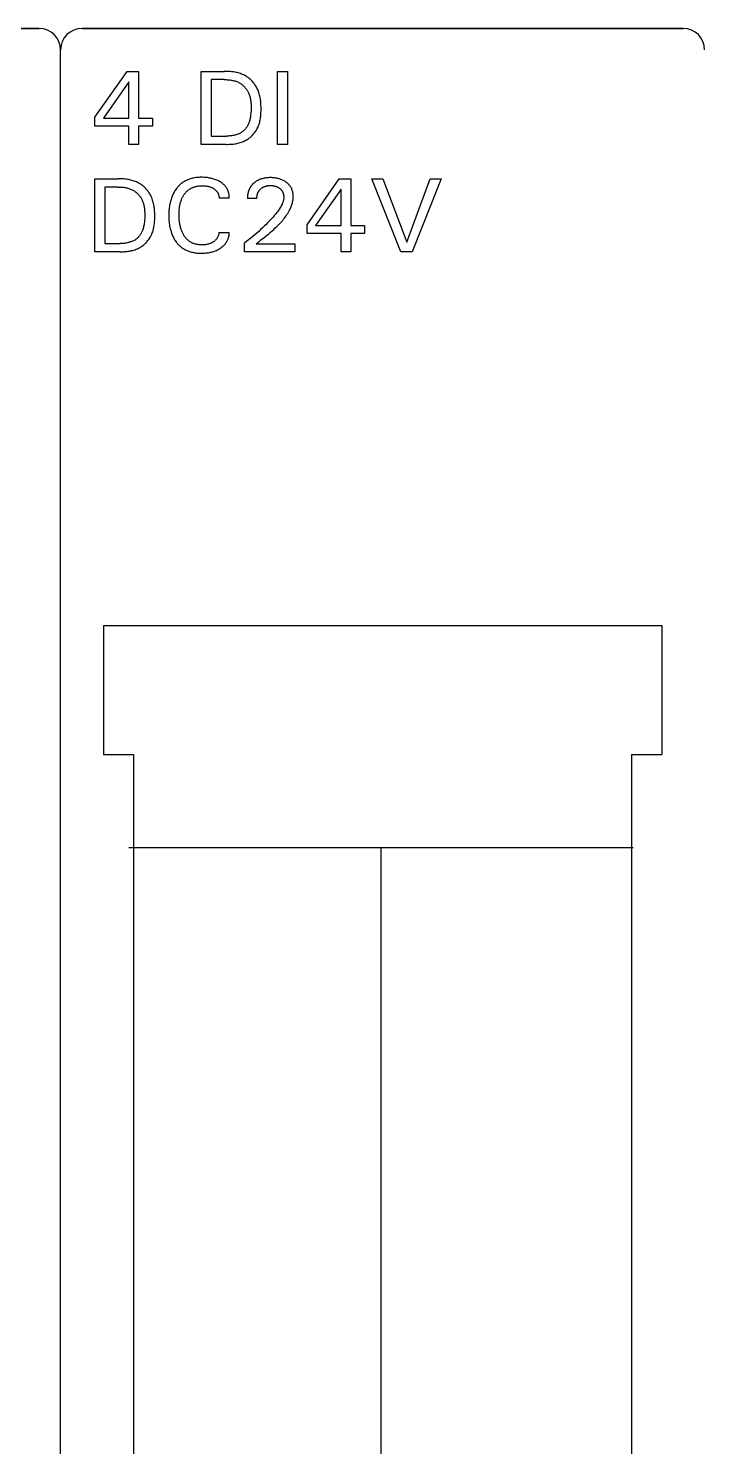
# Model space of a CAD drawing. Extents: x 10 to 879, y 6 to 221.
# Drawn here: x 674.06 to 685.57, y 169.51 to 193.62 of the extents above; entities that cross this region are included whole.
import ezdxf

# ---------------------------------------------------------------- set-up
doc = ezdxf.new("R2010")
doc.units = 0
doc.header["$LTSCALE"] = 5
doc.header["$MEASUREMENT"] = 0
doc.layers.get('0').update_dxf_attribs({"linetype": 'CONTINUOUS'})

msp = doc.modelspace()

# ---------------------------------------------------------------- linework, layer by layer
at = {"color": 7, "linetype": 'Continuous'}
for p, q in [((664.017, 193.624), (674.247, 193.624)), ((674.247, 193.624), (664.017, 193.624)), ((674.978, 193.624), (685.207, 193.624)), ((685.207, 193.624), (674.978, 193.624)), ((674.612, 97.538), (674.612, 193.259)), ((674.612, 133.269), (674.612, 193.259)), ((674.612, 97.538), (674.612, 193.259)), ((674.612, 133.269), (674.612, 193.259)), ((675.197, 192.111), (675.744, 192.893)), ((675.774, 192.716), (675.342, 192.097)), ((675.744, 192.893), (675.941, 192.893)), ((675.774, 192.097), (675.774, 192.716)), ((675.941, 192.893), (675.941, 192.097)), ((677.006, 191.651), (677.006, 192.893)), ((677.006, 192.893), (677.399, 192.893)), ((677.176, 192.752), (677.176, 191.792)), ((677.399, 192.752), (677.176, 192.752)), ((677.419, 192.893), (677.399, 192.893)), ((677.399, 192.752), (677.415, 192.752)), ((677.415, 192.752), (677.43, 192.752)), ((677.439, 192.893), (677.419, 192.893)), ((677.43, 192.752), (677.445, 192.751)), ((677.459, 192.892), (677.439, 192.893)), ((677.445, 192.751), (677.461, 192.75)), ((677.479, 192.891), (677.459, 192.892)), ((677.461, 192.75), (677.476, 192.749)), ((677.476, 192.749), (677.491, 192.747)), ((677.499, 192.889), (677.479, 192.891)), ((677.491, 192.747), (677.507, 192.745)), ((677.519, 192.887), (677.499, 192.889)), ((677.507, 192.745), (677.522, 192.743)), ((677.539, 192.885), (677.519, 192.887)), ((677.522, 192.743), (677.537, 192.74)), ((677.537, 192.74), (677.552, 192.737)), ((677.558, 192.882), (677.539, 192.885)), ((677.552, 192.737), (677.567, 192.733)), ((677.578, 192.879), (677.558, 192.882)), ((677.567, 192.733), (677.582, 192.729)), ((677.598, 192.875), (677.578, 192.879)), ((677.582, 192.729), (677.596, 192.724)), ((677.596, 192.724), (677.611, 192.719)), ((677.617, 192.871), (677.598, 192.875)), ((677.611, 192.719), (677.625, 192.713)), ((677.636, 192.866), (677.617, 192.871)), ((677.625, 192.713), (677.639, 192.707)), ((677.655, 192.86), (677.636, 192.866)), ((677.639, 192.707), (677.652, 192.7)), ((677.674, 192.854), (677.655, 192.86)), ((677.693, 192.847), (677.674, 192.854)), ((677.711, 192.839), (677.693, 192.847)), ((677.729, 192.831), (677.711, 192.839)), ((677.747, 192.822), (677.729, 192.831)), ((677.761, 192.814), (677.747, 192.822)), ((677.775, 192.805), (677.761, 192.814)), ((677.789, 192.796), (677.775, 192.805)), ((677.803, 192.786), (677.789, 192.796)), ((677.817, 192.776), (677.803, 192.786)), ((677.83, 192.765), (677.817, 192.776)), ((677.842, 192.754), (677.83, 192.765)), ((677.855, 192.743), (677.842, 192.754)), ((677.867, 192.731), (677.855, 192.743)), ((677.878, 192.719), (677.867, 192.731)), ((677.889, 192.706), (677.878, 192.719)), ((678.304, 191.651), (678.304, 192.893)), ((678.304, 192.893), (678.474, 192.893)), ((678.474, 192.893), (678.474, 191.651)), ((677.652, 192.7), (677.663, 192.694)), ((677.663, 192.694), (677.673, 192.687)), ((677.673, 192.687), (677.684, 192.68)), ((677.684, 192.68), (677.694, 192.673)), ((677.694, 192.673), (677.703, 192.665)), ((677.703, 192.665), (677.713, 192.658)), ((677.713, 192.658), (677.722, 192.649)), ((677.722, 192.649), (677.731, 192.641)), ((677.731, 192.641), (677.74, 192.632)), ((677.74, 192.632), (677.748, 192.623)), ((677.748, 192.623), (677.756, 192.613)), ((677.756, 192.613), (677.764, 192.604)), ((677.764, 192.604), (677.772, 192.594)), ((677.772, 192.594), (677.779, 192.584)), ((677.779, 192.584), (677.786, 192.573)), ((677.786, 192.573), (677.792, 192.563)), ((677.792, 192.563), (677.798, 192.552)), ((677.798, 192.552), (677.804, 192.541)), ((677.804, 192.541), (677.811, 192.527)), ((677.811, 192.527), (677.817, 192.513)), ((677.817, 192.513), (677.823, 192.498)), ((677.823, 192.498), (677.828, 192.483)), ((677.828, 192.483), (677.832, 192.468)), ((677.832, 192.468), (677.836, 192.452)), ((677.9, 192.693), (677.889, 192.706)), ((677.91, 192.68), (677.9, 192.693)), ((677.92, 192.666), (677.91, 192.68)), ((677.93, 192.652), (677.92, 192.666)), ((677.939, 192.638), (677.93, 192.652)), ((677.947, 192.624), (677.939, 192.638)), ((677.955, 192.609), (677.947, 192.624)), ((677.964, 192.59), (677.955, 192.609)), ((677.973, 192.571), (677.964, 192.59)), ((677.981, 192.551), (677.973, 192.571)), ((677.988, 192.531), (677.981, 192.551)), ((677.994, 192.511), (677.988, 192.531)), ((678, 192.49), (677.994, 192.511)), ((678.005, 192.469), (678, 192.49)), ((678.009, 192.448), (678.005, 192.469)), ((677.836, 192.452), (677.84, 192.437)), ((677.84, 192.437), (677.843, 192.421)), ((677.843, 192.421), (677.846, 192.406)), ((677.846, 192.406), (677.848, 192.39)), ((677.848, 192.39), (677.85, 192.374)), ((677.85, 192.374), (677.851, 192.358)), ((677.851, 192.358), (677.853, 192.342)), ((677.853, 192.342), (677.853, 192.326)), ((677.853, 192.326), (677.854, 192.31)), ((677.854, 192.236), (677.853, 192.215)), ((677.854, 192.31), (677.854, 192.294)), ((677.854, 192.294), (677.855, 192.278)), ((677.855, 192.278), (677.854, 192.257)), ((677.854, 192.257), (677.854, 192.236)), ((678.013, 192.427), (678.009, 192.448)), ((678.016, 192.406), (678.013, 192.427)), ((678.018, 192.385), (678.016, 192.406)), ((678.02, 192.363), (678.018, 192.385)), ((678.022, 192.341), (678.02, 192.363)), ((678.023, 192.32), (678.022, 192.341)), ((678.024, 192.298), (678.023, 192.32)), ((678.024, 192.276), (678.024, 192.298)), ((678.024, 192.254), (678.024, 192.276)), ((678.024, 192.233), (678.024, 192.254)), ((678.024, 192.213), (678.024, 192.233)), ((675.197, 191.962), (675.197, 192.111)), ((675.342, 192.097), (675.774, 192.097)), ((675.941, 192.097), (676.176, 192.097)), ((676.176, 192.097), (676.176, 191.962)), ((677.805, 191.991), (677.8, 191.979)), ((677.81, 192.003), (677.805, 191.991)), ((677.815, 192.015), (677.81, 192.003)), ((677.821, 192.031), (677.815, 192.015)), ((677.826, 192.048), (677.821, 192.031)), ((677.831, 192.065), (677.826, 192.048)), ((677.835, 192.082), (677.831, 192.065)), ((677.839, 192.099), (677.835, 192.082)), ((677.842, 192.116), (677.839, 192.099)), ((677.845, 192.133), (677.842, 192.116)), ((677.847, 192.153), (677.845, 192.133)), ((677.85, 192.174), (677.847, 192.153)), ((677.852, 192.195), (677.85, 192.174)), ((677.853, 192.215), (677.852, 192.195)), ((677.983, 191.974), (677.99, 191.993)), ((677.99, 191.993), (677.996, 192.012)), ((677.996, 192.012), (678.001, 192.031)), ((678.001, 192.031), (678.005, 192.051)), ((678.005, 192.051), (678.009, 192.071)), ((678.009, 192.071), (678.013, 192.091)), ((678.013, 192.091), (678.016, 192.111)), ((678.016, 192.111), (678.018, 192.131)), ((678.018, 192.131), (678.02, 192.151)), ((678.02, 192.151), (678.022, 192.172)), ((678.022, 192.172), (678.023, 192.192)), ((678.023, 192.192), (678.024, 192.213)), ((675.774, 191.962), (675.197, 191.962)), ((675.774, 191.651), (675.774, 191.962)), ((675.941, 191.962), (675.941, 191.651)), ((676.176, 191.962), (675.941, 191.962)), ((677.176, 191.792), (677.434, 191.792)), ((677.451, 191.792), (677.434, 191.792)), ((677.469, 191.793), (677.451, 191.792)), ((677.486, 191.794), (677.469, 191.793)), ((677.504, 191.795), (677.486, 191.794)), ((677.521, 191.797), (677.504, 191.795)), ((677.539, 191.8), (677.521, 191.797)), ((677.556, 191.803), (677.539, 191.8)), ((677.573, 191.807), (677.556, 191.803)), ((677.586, 191.81), (677.573, 191.807)), ((677.599, 191.813), (677.586, 191.81)), ((677.612, 191.817), (677.599, 191.813)), ((677.624, 191.822), (677.612, 191.817)), ((677.636, 191.827), (677.624, 191.822)), ((677.649, 191.832), (677.636, 191.827)), ((677.661, 191.838), (677.649, 191.832)), ((677.672, 191.844), (677.661, 191.838)), ((677.684, 191.851), (677.672, 191.844)), ((677.694, 191.857), (677.684, 191.851)), ((677.704, 191.864), (677.694, 191.857)), ((677.714, 191.872), (677.704, 191.864)), ((677.723, 191.879), (677.714, 191.872)), ((677.733, 191.888), (677.723, 191.879)), ((677.741, 191.896), (677.733, 191.888)), ((677.75, 191.905), (677.741, 191.896)), ((677.758, 191.914), (677.75, 191.905)), ((677.766, 191.924), (677.758, 191.914)), ((677.773, 191.934), (677.766, 191.924)), ((677.781, 191.945), (677.773, 191.934)), ((677.787, 191.956), (677.781, 191.945)), ((677.794, 191.968), (677.787, 191.956)), ((677.79, 191.735), (677.804, 191.744)), ((677.8, 191.979), (677.794, 191.968)), ((677.804, 191.744), (677.818, 191.754)), ((677.818, 191.754), (677.831, 191.764)), ((677.831, 191.764), (677.844, 191.775)), ((677.844, 191.775), (677.857, 191.786)), ((677.857, 191.786), (677.869, 191.798)), ((677.869, 191.798), (677.881, 191.81)), ((677.881, 191.81), (677.892, 191.823)), ((677.892, 191.823), (677.903, 191.835)), ((677.903, 191.835), (677.914, 191.849)), ((677.914, 191.849), (677.924, 191.862)), ((677.924, 191.862), (677.933, 191.876)), ((677.933, 191.876), (677.942, 191.89)), ((677.942, 191.89), (677.951, 191.904)), ((677.951, 191.904), (677.959, 191.919)), ((677.959, 191.919), (677.968, 191.937)), ((677.968, 191.937), (677.976, 191.955)), ((677.976, 191.955), (677.983, 191.974)), ((675.941, 191.651), (675.774, 191.651)), ((677.433, 191.651), (677.006, 191.651)), ((677.433, 191.651), (677.453, 191.651)), ((677.453, 191.651), (677.473, 191.652)), ((677.473, 191.652), (677.492, 191.652)), ((677.492, 191.652), (677.512, 191.654)), ((677.512, 191.654), (677.532, 191.655)), ((677.532, 191.655), (677.552, 191.657)), ((677.552, 191.657), (677.572, 191.66)), ((677.572, 191.66), (677.592, 191.663)), ((677.592, 191.663), (677.612, 191.666)), ((677.612, 191.666), (677.631, 191.67)), ((677.631, 191.67), (677.651, 191.675)), ((677.651, 191.675), (677.67, 191.681)), ((677.67, 191.681), (677.689, 191.687)), ((677.689, 191.687), (677.707, 191.693)), ((677.707, 191.693), (677.726, 191.701)), ((677.726, 191.701), (677.744, 191.709)), ((677.744, 191.709), (677.762, 191.718)), ((677.762, 191.718), (677.776, 191.726)), ((677.776, 191.726), (677.79, 191.735)), ((678.474, 191.651), (678.304, 191.651)), ((675.197, 189.824), (675.197, 191.066)), ((675.197, 191.066), (675.59, 191.066)), ((675.61, 191.066), (675.59, 191.066)), ((675.63, 191.066), (675.61, 191.066)), ((675.65, 191.065), (675.63, 191.066)), ((675.67, 191.064), (675.65, 191.065)), ((675.69, 191.063), (675.67, 191.064)), ((675.71, 191.061), (675.69, 191.063)), ((675.729, 191.058), (675.71, 191.061)), ((675.749, 191.055), (675.729, 191.058)), ((675.769, 191.052), (675.749, 191.055)), ((675.788, 191.048), (675.769, 191.052)), ((675.808, 191.044), (675.788, 191.048)), ((675.827, 191.039), (675.808, 191.044)), ((675.846, 191.033), (675.827, 191.039)), ((675.865, 191.027), (675.846, 191.033)), ((675.884, 191.02), (675.865, 191.027)), ((675.902, 191.013), (675.884, 191.02)), ((676.722, 191.022), (676.709, 191.014)), ((676.736, 191.03), (676.722, 191.022)), ((676.75, 191.037), (676.736, 191.03)), ((676.764, 191.044), (676.75, 191.037)), ((676.779, 191.05), (676.764, 191.044)), ((676.793, 191.055), (676.779, 191.05)), ((676.808, 191.061), (676.793, 191.055)), ((676.823, 191.065), (676.808, 191.061)), ((676.838, 191.07), (676.823, 191.065)), ((676.856, 191.075), (676.838, 191.07)), ((676.875, 191.079), (676.856, 191.075)), ((676.894, 191.082), (676.875, 191.079)), ((676.913, 191.085), (676.894, 191.082)), ((676.932, 191.087), (676.913, 191.085)), ((676.952, 191.089), (676.932, 191.087)), ((676.971, 191.09), (676.952, 191.089)), ((676.99, 191.091), (676.971, 191.09)), ((677.009, 191.091), (676.99, 191.091)), ((677.03, 191.091), (677.009, 191.091)), ((677.05, 191.09), (677.03, 191.091)), ((677.071, 191.089), (677.05, 191.09)), ((677.091, 191.087), (677.071, 191.089)), ((677.111, 191.085), (677.091, 191.087)), ((677.131, 191.082), (677.111, 191.085)), ((677.149, 191.079), (677.131, 191.082)), ((677.167, 191.076), (677.149, 191.079)), ((677.185, 191.072), (677.167, 191.076)), ((677.203, 191.067), (677.185, 191.072)), ((677.221, 191.062), (677.203, 191.067)), ((677.238, 191.056), (677.221, 191.062)), ((677.254, 191.05), (677.238, 191.056)), ((677.27, 191.044), (677.254, 191.05)), ((677.286, 191.037), (677.27, 191.044)), ((677.301, 191.03), (677.286, 191.037)), ((677.316, 191.021), (677.301, 191.03)), ((677.331, 191.013), (677.316, 191.021)), ((677.942, 191.023), (677.929, 191.014)), ((677.955, 191.031), (677.942, 191.023)), ((677.969, 191.038), (677.955, 191.031)), ((677.982, 191.045), (677.969, 191.038)), ((677.997, 191.052), (677.982, 191.045)), ((678.012, 191.058), (677.997, 191.052)), ((678.028, 191.063), (678.012, 191.058)), ((678.043, 191.067), (678.028, 191.063)), ((678.059, 191.072), (678.043, 191.067)), ((678.075, 191.075), (678.059, 191.072)), ((678.093, 191.078), (678.075, 191.075)), ((678.11, 191.081), (678.093, 191.078)), ((678.128, 191.083), (678.11, 191.081)), ((678.146, 191.084), (678.128, 191.083)), ((678.164, 191.085), (678.146, 191.084)), ((678.182, 191.085), (678.164, 191.085)), ((678.2, 191.085), (678.182, 191.085)), ((678.217, 191.084), (678.2, 191.085)), ((678.235, 191.083), (678.217, 191.084)), ((678.252, 191.081), (678.235, 191.083)), ((678.269, 191.079), (678.252, 191.081)), ((678.287, 191.076), (678.269, 191.079)), ((678.302, 191.073), (678.287, 191.076)), ((678.317, 191.07), (678.302, 191.073)), ((678.333, 191.065), (678.317, 191.07)), ((678.348, 191.061), (678.333, 191.065)), ((678.363, 191.056), (678.348, 191.061)), ((678.377, 191.05), (678.363, 191.056)), ((678.391, 191.044), (678.377, 191.05)), ((678.404, 191.037), (678.391, 191.044)), ((678.417, 191.03), (678.404, 191.037)), ((678.43, 191.023), (678.417, 191.03)), ((678.442, 191.014), (678.43, 191.023)), ((678.807, 190.285), (679.355, 191.066)), ((679.355, 191.066), (679.551, 191.066)), ((679.551, 191.066), (679.551, 190.271)), ((680.404, 189.824), (679.911, 191.066)), ((679.911, 191.066), (680.095, 191.066)), ((680.095, 191.066), (680.502, 189.987)), ((680.502, 189.987), (680.903, 191.066)), ((681.087, 191.066), (680.594, 189.824)), ((680.903, 191.066), (681.087, 191.066)), ((675.367, 190.926), (675.367, 189.965)), ((675.59, 190.926), (675.367, 190.926)), ((675.59, 190.926), (675.606, 190.925)), ((675.606, 190.925), (675.621, 190.925)), ((675.621, 190.925), (675.636, 190.924)), ((675.636, 190.924), (675.652, 190.924)), ((675.652, 190.924), (675.667, 190.922)), ((675.667, 190.922), (675.682, 190.921)), ((675.682, 190.921), (675.698, 190.919)), ((675.698, 190.919), (675.713, 190.916)), ((675.713, 190.916), (675.728, 190.913)), ((675.728, 190.913), (675.743, 190.91)), ((675.743, 190.91), (675.758, 190.906)), ((675.758, 190.906), (675.773, 190.902)), ((675.773, 190.902), (675.787, 190.897)), ((675.787, 190.897), (675.802, 190.892)), ((675.802, 190.892), (675.816, 190.886)), ((675.816, 190.886), (675.83, 190.88)), ((675.83, 190.88), (675.843, 190.873)), ((675.843, 190.873), (675.854, 190.867)), ((675.854, 190.867), (675.864, 190.86)), ((675.864, 190.86), (675.874, 190.853)), ((675.874, 190.853), (675.884, 190.846)), ((675.884, 190.846), (675.894, 190.839)), ((675.894, 190.839), (675.904, 190.831)), ((675.92, 191.004), (675.902, 191.013)), ((675.904, 190.831), (675.913, 190.823)), ((675.913, 190.823), (675.922, 190.814)), ((675.938, 190.995), (675.92, 191.004)), ((675.922, 190.814), (675.931, 190.805)), ((675.931, 190.805), (675.939, 190.796)), ((675.952, 190.987), (675.938, 190.995)), ((675.939, 190.796), (675.947, 190.787)), ((675.947, 190.787), (675.955, 190.777)), ((675.966, 190.979), (675.952, 190.987)), ((675.955, 190.777), (675.963, 190.767)), ((675.98, 190.969), (675.966, 190.979)), ((675.994, 190.96), (675.98, 190.969)), ((676.007, 190.949), (675.994, 190.96)), ((676.02, 190.939), (676.007, 190.949)), ((676.033, 190.928), (676.02, 190.939)), ((676.046, 190.916), (676.033, 190.928)), ((676.058, 190.904), (676.046, 190.916)), ((676.069, 190.892), (676.058, 190.904)), ((676.08, 190.879), (676.069, 190.892)), ((676.091, 190.866), (676.08, 190.879)), ((676.101, 190.853), (676.091, 190.866)), ((676.111, 190.839), (676.101, 190.853)), ((676.121, 190.826), (676.111, 190.839)), ((676.13, 190.811), (676.121, 190.826)), ((676.138, 190.797), (676.13, 190.811)), ((676.146, 190.782), (676.138, 190.797)), ((676.155, 190.763), (676.146, 190.782)), ((676.519, 190.789), (676.512, 190.772)), ((676.527, 190.806), (676.519, 190.789)), ((676.535, 190.822), (676.527, 190.806)), ((676.544, 190.838), (676.535, 190.822)), ((676.553, 190.854), (676.544, 190.838)), ((676.563, 190.869), (676.553, 190.854)), ((676.573, 190.884), (676.563, 190.869)), ((676.584, 190.899), (676.573, 190.884)), ((676.594, 190.911), (676.584, 190.899)), ((676.604, 190.923), (676.594, 190.911)), ((676.614, 190.935), (676.604, 190.923)), ((676.625, 190.946), (676.614, 190.935)), ((676.636, 190.957), (676.625, 190.946)), ((676.647, 190.968), (676.636, 190.957)), ((676.659, 190.978), (676.647, 190.968)), ((676.671, 190.988), (676.659, 190.978)), ((676.683, 190.997), (676.671, 190.988)), ((676.696, 191.006), (676.683, 190.997)), ((676.709, 191.014), (676.696, 191.006)), ((676.699, 190.771), (676.705, 190.782)), ((676.705, 190.782), (676.711, 190.792)), ((676.711, 190.792), (676.718, 190.801)), ((676.718, 190.801), (676.724, 190.81)), ((676.724, 190.81), (676.731, 190.818)), ((676.731, 190.818), (676.737, 190.826)), ((676.737, 190.826), (676.744, 190.834)), ((676.744, 190.834), (676.751, 190.842)), ((676.751, 190.842), (676.758, 190.849)), ((676.758, 190.849), (676.766, 190.856)), ((676.766, 190.856), (676.774, 190.863)), ((676.774, 190.863), (676.782, 190.87)), ((676.782, 190.87), (676.79, 190.877)), ((676.79, 190.877), (676.798, 190.883)), ((676.798, 190.883), (676.807, 190.889)), ((676.807, 190.889), (676.815, 190.894)), ((676.815, 190.894), (676.824, 190.899)), ((676.824, 190.899), (676.834, 190.904)), ((676.834, 190.904), (676.843, 190.909)), ((676.843, 190.909), (676.852, 190.914)), ((676.852, 190.914), (676.862, 190.918)), ((676.862, 190.918), (676.871, 190.922)), ((676.871, 190.922), (676.881, 190.925)), ((676.881, 190.925), (676.891, 190.928)), ((676.891, 190.928), (676.901, 190.931)), ((676.901, 190.931), (676.913, 190.935)), ((676.913, 190.935), (676.926, 190.938)), ((676.926, 190.938), (676.938, 190.94)), ((676.938, 190.94), (676.951, 190.942)), ((676.951, 190.942), (676.963, 190.944)), ((676.963, 190.944), (676.976, 190.945)), ((676.976, 190.945), (676.989, 190.946)), ((676.989, 190.946), (677.002, 190.947)), ((677.002, 190.947), (677.014, 190.947)), ((677.014, 190.947), (677.027, 190.948)), ((677.027, 190.948), (677.041, 190.947)), ((677.041, 190.947), (677.056, 190.947)), ((677.056, 190.947), (677.07, 190.946)), ((677.07, 190.946), (677.084, 190.944)), ((677.084, 190.944), (677.099, 190.942)), ((677.099, 190.942), (677.109, 190.941)), ((677.109, 190.941), (677.12, 190.938)), ((677.12, 190.938), (677.131, 190.936)), ((677.131, 190.936), (677.141, 190.933)), ((677.141, 190.933), (677.152, 190.93)), ((677.152, 190.93), (677.162, 190.926)), ((677.162, 190.926), (677.172, 190.923)), ((677.172, 190.923), (677.181, 190.919)), ((677.181, 190.919), (677.19, 190.915)), ((677.19, 190.915), (677.199, 190.91)), ((677.199, 190.91), (677.208, 190.905)), ((677.208, 190.905), (677.217, 190.9)), ((677.217, 190.9), (677.224, 190.896)), ((677.224, 190.896), (677.231, 190.891)), ((677.231, 190.891), (677.238, 190.886)), ((677.238, 190.886), (677.245, 190.881)), ((677.245, 190.881), (677.251, 190.875)), ((677.251, 190.875), (677.257, 190.869)), ((677.257, 190.869), (677.263, 190.863)), ((677.263, 190.863), (677.269, 190.857)), ((677.269, 190.857), (677.273, 190.851)), ((677.273, 190.851), (677.278, 190.845)), ((677.278, 190.845), (677.282, 190.838)), ((677.282, 190.838), (677.286, 190.831)), ((677.286, 190.831), (677.29, 190.824)), ((677.29, 190.824), (677.293, 190.817)), ((677.293, 190.817), (677.297, 190.81)), ((677.297, 190.81), (677.299, 190.803)), ((677.299, 190.803), (677.302, 190.796)), ((677.302, 190.796), (677.304, 190.788)), ((677.304, 190.788), (677.305, 190.781)), ((677.305, 190.781), (677.307, 190.774)), ((677.343, 191.005), (677.331, 191.013)), ((677.354, 190.997), (677.343, 191.005)), ((677.365, 190.989), (677.354, 190.997)), ((677.376, 190.98), (677.365, 190.989)), ((677.387, 190.971), (677.376, 190.98)), ((677.397, 190.961), (677.387, 190.971)), ((677.407, 190.951), (677.397, 190.961)), ((677.416, 190.94), (677.407, 190.951)), ((677.424, 190.93), (677.416, 190.94)), ((677.432, 190.919), (677.424, 190.93)), ((677.439, 190.908), (677.432, 190.919)), ((677.445, 190.897), (677.439, 190.908)), ((677.452, 190.885), (677.445, 190.897)), ((677.457, 190.873), (677.452, 190.885)), ((677.462, 190.861), (677.457, 190.873)), ((677.467, 190.848), (677.462, 190.861)), ((677.471, 190.836), (677.467, 190.848)), ((677.474, 190.824), (677.471, 190.836)), ((677.477, 190.812), (677.474, 190.824)), ((677.479, 190.8), (677.477, 190.812)), ((677.481, 190.787), (677.479, 190.8)), ((677.483, 190.775), (677.481, 190.787)), ((677.795, 190.787), (677.794, 190.78)), ((677.794, 190.78), (677.794, 190.773)), ((677.796, 190.794), (677.795, 190.787)), ((677.797, 190.801), (677.796, 190.794)), ((677.798, 190.808), (677.797, 190.801)), ((677.8, 190.815), (677.798, 190.808)), ((677.801, 190.822), (677.8, 190.815)), ((677.803, 190.829), (677.801, 190.822)), ((677.805, 190.836), (677.803, 190.829)), ((677.806, 190.842), (677.805, 190.836)), ((677.808, 190.848), (677.806, 190.842)), ((677.81, 190.854), (677.808, 190.848)), ((677.812, 190.86), (677.81, 190.854)), ((677.814, 190.866), (677.812, 190.86)), ((677.816, 190.872), (677.814, 190.866)), ((677.819, 190.878), (677.816, 190.872)), ((677.821, 190.884), (677.819, 190.878)), ((677.824, 190.89), (677.821, 190.884)), ((677.827, 190.896), (677.824, 190.89)), ((677.83, 190.901), (677.827, 190.896)), ((677.832, 190.907), (677.83, 190.901)), ((677.836, 190.913), (677.832, 190.907)), ((677.839, 190.918), (677.836, 190.913)), ((677.842, 190.924), (677.839, 190.918)), ((677.845, 190.929), (677.842, 190.924)), ((677.849, 190.934), (677.845, 190.929)), ((677.852, 190.938), (677.849, 190.934)), ((677.856, 190.943), (677.852, 190.938)), ((677.859, 190.948), (677.856, 190.943)), ((677.863, 190.953), (677.859, 190.948)), ((677.867, 190.957), (677.863, 190.953)), ((677.871, 190.962), (677.867, 190.957)), ((677.875, 190.966), (677.871, 190.962)), ((677.879, 190.971), (677.875, 190.966)), ((677.883, 190.975), (677.879, 190.971)), ((677.887, 190.979), (677.883, 190.975)), ((677.891, 190.983), (677.887, 190.979)), ((677.896, 190.987), (677.891, 190.983)), ((677.9, 190.991), (677.896, 190.987)), ((677.905, 190.995), (677.9, 190.991)), ((677.917, 191.005), (677.905, 190.995)), ((677.929, 191.014), (677.917, 191.005)), ((677.956, 190.771), (677.957, 190.779)), ((677.957, 190.779), (677.958, 190.787)), ((677.958, 190.787), (677.96, 190.794)), ((677.96, 190.794), (677.962, 190.801)), ((677.962, 190.801), (677.964, 190.807)), ((677.964, 190.807), (677.965, 190.813)), ((677.965, 190.813), (677.968, 190.819)), ((677.968, 190.819), (677.97, 190.825)), ((677.97, 190.825), (677.972, 190.831)), ((677.972, 190.831), (677.975, 190.837)), ((677.975, 190.837), (677.978, 190.842)), ((677.978, 190.842), (677.981, 190.848)), ((677.981, 190.848), (677.984, 190.853)), ((677.984, 190.853), (677.988, 190.859)), ((677.988, 190.859), (677.991, 190.864)), ((677.991, 190.864), (677.995, 190.869)), ((677.995, 190.869), (677.999, 190.874)), ((677.999, 190.874), (678.003, 190.879)), ((678.003, 190.879), (678.007, 190.883)), ((678.007, 190.883), (678.012, 190.888)), ((678.012, 190.888), (678.016, 190.892)), ((678.016, 190.892), (678.021, 190.897)), ((678.021, 190.897), (678.027, 190.902)), ((678.027, 190.902), (678.032, 190.906)), ((678.032, 190.906), (678.038, 190.91)), ((678.038, 190.91), (678.044, 190.914)), ((678.044, 190.914), (678.05, 190.918)), ((678.05, 190.918), (678.056, 190.922)), ((678.056, 190.922), (678.063, 190.925)), ((678.063, 190.925), (678.069, 190.928)), ((678.069, 190.928), (678.076, 190.931)), ((678.076, 190.931), (678.083, 190.934)), ((678.083, 190.934), (678.09, 190.937)), ((678.09, 190.937), (678.097, 190.939)), ((678.097, 190.939), (678.104, 190.941)), ((678.104, 190.941), (678.111, 190.943)), ((678.111, 190.943), (678.118, 190.945)), ((678.118, 190.945), (678.126, 190.946)), ((678.126, 190.946), (678.134, 190.948)), ((678.134, 190.948), (678.142, 190.949)), ((678.142, 190.949), (678.15, 190.95)), ((678.15, 190.95), (678.158, 190.95)), ((678.158, 190.95), (678.166, 190.951)), ((678.166, 190.951), (678.174, 190.951)), ((678.174, 190.951), (678.182, 190.951)), ((678.182, 190.951), (678.191, 190.951)), ((678.191, 190.951), (678.2, 190.951)), ((678.2, 190.951), (678.209, 190.95)), ((678.209, 190.95), (678.218, 190.949)), ((678.218, 190.949), (678.227, 190.948)), ((678.227, 190.948), (678.236, 190.947)), ((678.236, 190.947), (678.245, 190.946)), ((678.245, 190.946), (678.252, 190.944)), ((678.252, 190.944), (678.258, 190.943)), ((678.258, 190.943), (678.265, 190.941)), ((678.265, 190.941), (678.272, 190.939)), ((678.272, 190.939), (678.279, 190.937)), ((678.279, 190.937), (678.286, 190.934)), ((678.286, 190.934), (678.292, 190.932)), ((678.292, 190.932), (678.299, 190.929)), ((678.299, 190.929), (678.305, 190.926)), ((678.305, 190.926), (678.311, 190.923)), ((678.311, 190.923), (678.316, 190.92)), ((678.316, 190.92), (678.322, 190.916)), ((678.322, 190.916), (678.328, 190.913)), ((678.328, 190.913), (678.333, 190.909)), ((678.333, 190.909), (678.339, 190.905)), ((678.339, 190.905), (678.344, 190.901)), ((678.344, 190.901), (678.349, 190.897)), ((678.349, 190.897), (678.353, 190.893)), ((678.353, 190.893), (678.358, 190.889)), ((678.358, 190.889), (678.362, 190.884)), ((678.362, 190.884), (678.366, 190.88)), ((678.366, 190.88), (678.37, 190.875)), ((678.37, 190.875), (678.374, 190.87)), ((678.374, 190.87), (678.378, 190.865)), ((678.378, 190.865), (678.381, 190.86)), ((678.381, 190.86), (678.384, 190.855)), ((678.384, 190.855), (678.388, 190.85)), ((678.388, 190.85), (678.39, 190.844)), ((678.39, 190.844), (678.393, 190.839)), ((678.393, 190.839), (678.395, 190.833)), ((678.395, 190.833), (678.398, 190.827)), ((678.398, 190.827), (678.4, 190.821)), ((678.4, 190.821), (678.402, 190.815)), ((678.402, 190.815), (678.403, 190.809)), ((678.403, 190.809), (678.405, 190.803)), ((678.405, 190.803), (678.407, 190.796)), ((678.407, 190.796), (678.408, 190.789)), ((678.408, 190.789), (678.409, 190.783)), ((678.409, 190.783), (678.41, 190.776)), ((678.454, 191.006), (678.442, 191.014)), ((678.465, 190.997), (678.454, 191.006)), ((678.475, 190.989), (678.465, 190.997)), ((678.485, 190.98), (678.475, 190.989)), ((678.494, 190.97), (678.485, 190.98)), ((678.503, 190.96), (678.494, 190.97)), ((678.512, 190.95), (678.503, 190.96)), ((678.52, 190.939), (678.512, 190.95)), ((678.527, 190.928), (678.52, 190.939)), ((678.534, 190.916), (678.527, 190.928)), ((678.54, 190.905), (678.534, 190.916)), ((678.545, 190.893), (678.54, 190.905)), ((678.55, 190.881), (678.545, 190.893)), ((678.555, 190.868), (678.55, 190.881)), ((678.559, 190.855), (678.555, 190.868)), ((678.563, 190.842), (678.559, 190.855)), ((678.566, 190.827), (678.563, 190.842)), ((678.568, 190.813), (678.566, 190.827)), ((678.57, 190.799), (678.568, 190.813)), ((678.571, 190.785), (678.57, 190.799)), ((678.572, 190.77), (678.571, 190.785)), ((679.385, 190.89), (678.952, 190.271)), ((679.385, 190.271), (679.385, 190.89)), ((675.963, 190.767), (675.97, 190.757)), ((675.97, 190.757), (675.977, 190.747)), ((675.977, 190.747), (675.983, 190.736)), ((675.983, 190.736), (675.989, 190.726)), ((675.989, 190.726), (675.995, 190.715)), ((675.995, 190.715), (676.002, 190.7)), ((676.002, 190.7), (676.008, 190.686)), ((676.008, 190.686), (676.014, 190.671)), ((676.014, 190.671), (676.019, 190.656)), ((676.019, 190.656), (676.023, 190.641)), ((676.023, 190.641), (676.027, 190.626)), ((676.027, 190.626), (676.031, 190.61)), ((676.031, 190.61), (676.034, 190.595)), ((676.034, 190.595), (676.037, 190.579)), ((676.037, 190.579), (676.039, 190.563)), ((676.039, 190.563), (676.041, 190.547)), ((676.041, 190.547), (676.042, 190.531)), ((676.164, 190.744), (676.155, 190.763)), ((676.172, 190.724), (676.164, 190.744)), ((676.179, 190.704), (676.172, 190.724)), ((676.185, 190.684), (676.179, 190.704)), ((676.191, 190.663), (676.185, 190.684)), ((676.195, 190.643), (676.191, 190.663)), ((676.2, 190.622), (676.195, 190.643)), ((676.203, 190.6), (676.2, 190.622)), ((676.206, 190.579), (676.203, 190.6)), ((676.209, 190.558), (676.206, 190.579)), ((676.211, 190.536), (676.209, 190.558)), ((676.213, 190.515), (676.211, 190.536)), ((676.459, 190.552), (676.457, 190.53)), ((676.462, 190.574), (676.459, 190.552)), ((676.465, 190.597), (676.462, 190.574)), ((676.468, 190.619), (676.465, 190.597)), ((676.472, 190.639), (676.468, 190.619)), ((676.476, 190.658), (676.472, 190.639)), ((676.481, 190.678), (676.476, 190.658)), ((676.486, 190.697), (676.481, 190.678)), ((676.492, 190.716), (676.486, 190.697)), ((676.498, 190.735), (676.492, 190.716)), ((676.504, 190.754), (676.498, 190.735)), ((676.512, 190.772), (676.504, 190.754)), ((676.63, 190.524), (676.632, 190.546)), ((676.632, 190.546), (676.634, 190.567)), ((676.634, 190.567), (676.638, 190.593)), ((676.638, 190.593), (676.641, 190.608)), ((676.641, 190.608), (676.644, 190.622)), ((676.644, 190.622), (676.647, 190.637)), ((676.647, 190.637), (676.65, 190.651)), ((676.65, 190.651), (676.654, 190.665)), ((676.654, 190.665), (676.658, 190.679)), ((676.658, 190.679), (676.663, 190.693)), ((676.663, 190.693), (676.668, 190.707)), ((676.668, 190.707), (676.673, 190.718)), ((676.673, 190.718), (676.677, 190.729)), ((676.677, 190.729), (676.682, 190.74)), ((676.682, 190.74), (676.687, 190.751)), ((676.687, 190.751), (676.693, 190.761)), ((676.693, 190.761), (676.699, 190.771)), ((677.307, 190.774), (677.308, 190.767)), ((677.308, 190.767), (677.309, 190.759)), ((677.309, 190.759), (677.309, 190.752)), ((677.309, 190.752), (677.31, 190.745)), ((677.31, 190.745), (677.31, 190.737)), ((677.484, 190.737), (677.31, 190.737)), ((677.484, 190.762), (677.483, 190.775)), ((677.484, 190.75), (677.484, 190.762)), ((677.484, 190.737), (677.484, 190.75)), ((677.793, 190.759), (677.792, 190.752)), ((677.792, 190.752), (677.792, 190.745)), ((677.792, 190.745), (677.792, 190.738)), ((677.792, 190.738), (677.792, 190.731)), ((677.953, 190.731), (677.792, 190.731)), ((677.794, 190.773), (677.793, 190.766)), ((677.793, 190.766), (677.793, 190.759)), ((677.953, 190.747), (677.954, 190.755)), ((677.953, 190.739), (677.953, 190.747)), ((677.953, 190.731), (677.953, 190.739)), ((677.954, 190.755), (677.955, 190.763)), ((677.955, 190.763), (677.956, 190.771)), ((678.324, 190.536), (678.313, 190.521)), ((678.335, 190.552), (678.324, 190.536)), ((678.345, 190.567), (678.335, 190.552)), ((678.355, 190.583), (678.345, 190.567)), ((678.364, 190.6), (678.355, 190.583)), ((678.373, 190.616), (678.364, 190.6)), ((678.381, 190.633), (678.373, 190.616)), ((678.386, 190.644), (678.381, 190.633)), ((678.39, 190.656), (678.386, 190.644)), ((678.394, 190.667), (678.39, 190.656)), ((678.398, 190.678), (678.394, 190.667)), ((678.402, 190.69), (678.398, 190.678)), ((678.405, 190.701), (678.402, 190.69)), ((678.407, 190.713), (678.405, 190.701)), ((678.409, 190.725), (678.407, 190.713)), ((678.41, 190.737), (678.409, 190.725)), ((678.41, 190.776), (678.41, 190.769)), ((678.41, 190.769), (678.411, 190.762)), ((678.411, 190.749), (678.41, 190.737)), ((678.411, 190.762), (678.411, 190.755)), ((678.411, 190.755), (678.411, 190.749)), ((678.51, 190.533), (678.517, 190.548)), ((678.517, 190.548), (678.525, 190.564)), ((678.525, 190.564), (678.531, 190.579)), ((678.531, 190.579), (678.538, 190.594)), ((678.538, 190.594), (678.544, 190.61)), ((678.544, 190.61), (678.549, 190.626)), ((678.549, 190.626), (678.554, 190.642)), ((678.554, 190.642), (678.558, 190.658)), ((678.558, 190.658), (678.562, 190.674)), ((678.562, 190.674), (678.565, 190.69)), ((678.565, 190.69), (678.568, 190.706)), ((678.568, 190.706), (678.57, 190.723)), ((678.57, 190.723), (678.571, 190.739)), ((678.571, 190.739), (678.572, 190.756)), ((678.572, 190.756), (678.572, 190.77)), ((676.036, 190.306), (676.033, 190.289)), ((676.038, 190.327), (676.036, 190.306)), ((676.041, 190.347), (676.038, 190.327)), ((676.042, 190.368), (676.041, 190.347)), ((676.042, 190.531), (676.043, 190.515)), ((676.044, 190.389), (676.042, 190.368)), ((676.043, 190.515), (676.044, 190.499)), ((676.044, 190.499), (676.045, 190.483)), ((676.045, 190.409), (676.044, 190.389)), ((676.045, 190.483), (676.045, 190.467)), ((676.045, 190.467), (676.045, 190.451)), ((676.045, 190.451), (676.045, 190.43)), ((676.045, 190.43), (676.045, 190.409)), ((676.207, 190.284), (676.209, 190.304)), ((676.209, 190.304), (676.211, 190.325)), ((676.211, 190.325), (676.213, 190.345)), ((676.214, 190.493), (676.213, 190.515)), ((676.213, 190.345), (676.214, 190.366)), ((676.215, 190.471), (676.214, 190.493)), ((676.214, 190.366), (676.215, 190.386)), ((676.215, 190.449), (676.215, 190.471)), ((676.215, 190.427), (676.215, 190.449)), ((676.215, 190.407), (676.215, 190.427)), ((676.215, 190.386), (676.215, 190.407)), ((676.455, 190.485), (676.454, 190.462)), ((676.454, 190.462), (676.454, 190.44)), ((676.454, 190.44), (676.454, 190.417)), ((676.454, 190.417), (676.455, 190.395)), ((676.456, 190.507), (676.455, 190.485)), ((676.455, 190.395), (676.456, 190.373)), ((676.457, 190.53), (676.456, 190.507)), ((676.456, 190.373), (676.457, 190.35)), ((676.457, 190.35), (676.459, 190.328)), ((676.459, 190.328), (676.462, 190.306)), ((676.462, 190.306), (676.465, 190.284)), ((676.628, 190.481), (676.629, 190.503)), ((676.628, 190.46), (676.628, 190.481)), ((676.628, 190.44), (676.628, 190.46)), ((676.629, 190.42), (676.628, 190.44)), ((676.629, 190.503), (676.63, 190.524)), ((676.63, 190.401), (676.629, 190.42)), ((676.631, 190.381), (676.63, 190.401)), ((676.633, 190.361), (676.631, 190.381)), ((676.635, 190.342), (676.633, 190.361)), ((676.637, 190.322), (676.635, 190.342)), ((676.64, 190.305), (676.637, 190.322)), ((676.643, 190.288), (676.64, 190.305)), ((678.14, 190.321), (678.11, 190.29)), ((678.162, 190.344), (678.14, 190.321)), ((678.185, 190.368), (678.162, 190.344)), ((678.207, 190.392), (678.185, 190.368)), ((678.228, 190.416), (678.207, 190.392)), ((678.249, 190.44), (678.228, 190.416)), ((678.27, 190.465), (678.249, 190.44)), ((678.29, 190.491), (678.27, 190.465)), ((678.302, 190.506), (678.29, 190.491)), ((678.313, 190.521), (678.302, 190.506)), ((678.327, 190.287), (678.344, 190.305)), ((678.344, 190.305), (678.361, 190.323)), ((678.361, 190.323), (678.377, 190.341)), ((678.377, 190.341), (678.392, 190.359)), ((678.392, 190.359), (678.408, 190.378)), ((678.408, 190.378), (678.423, 190.397)), ((678.423, 190.397), (678.437, 190.416)), ((678.437, 190.416), (678.451, 190.436)), ((678.451, 190.436), (678.465, 190.456)), ((678.465, 190.456), (678.478, 190.476)), ((678.478, 190.476), (678.49, 190.497)), ((678.49, 190.497), (678.502, 190.519)), ((678.502, 190.519), (678.51, 190.533)), ((675.923, 190.061), (675.914, 190.053)), ((675.932, 190.069), (675.923, 190.061)), ((675.941, 190.078), (675.932, 190.069)), ((675.949, 190.088), (675.941, 190.078)), ((675.957, 190.097), (675.949, 190.088)), ((675.964, 190.108), (675.957, 190.097)), ((675.971, 190.118), (675.964, 190.108)), ((675.978, 190.129), (675.971, 190.118)), ((675.985, 190.141), (675.978, 190.129)), ((675.99, 190.152), (675.985, 190.141)), ((675.996, 190.164), (675.99, 190.152)), ((676.001, 190.176), (675.996, 190.164)), ((676.006, 190.188), (676.001, 190.176)), ((676.012, 190.205), (676.006, 190.188)), ((676.017, 190.221), (676.012, 190.205)), ((676.022, 190.238), (676.017, 190.221)), ((676.026, 190.255), (676.022, 190.238)), ((676.03, 190.272), (676.026, 190.255)), ((676.033, 190.289), (676.03, 190.272)), ((676.124, 190.049), (676.133, 190.063)), ((676.133, 190.063), (676.142, 190.078)), ((676.142, 190.078), (676.15, 190.092)), ((676.15, 190.092), (676.158, 190.11)), ((676.158, 190.11), (676.167, 190.129)), ((676.167, 190.129), (676.174, 190.147)), ((676.174, 190.147), (676.18, 190.166)), ((676.18, 190.166), (676.186, 190.185)), ((676.186, 190.185), (676.192, 190.205)), ((676.192, 190.205), (676.196, 190.224)), ((676.196, 190.224), (676.2, 190.244)), ((676.2, 190.244), (676.204, 190.264)), ((676.204, 190.264), (676.207, 190.284)), ((676.465, 190.284), (676.468, 190.262)), ((676.468, 190.262), (676.472, 190.242)), ((676.472, 190.242), (676.476, 190.223)), ((676.476, 190.223), (676.481, 190.204)), ((676.481, 190.204), (676.486, 190.184)), ((676.486, 190.184), (676.492, 190.165)), ((676.492, 190.165), (676.498, 190.147)), ((676.498, 190.147), (676.505, 190.128)), ((676.505, 190.128), (676.512, 190.11)), ((676.512, 190.11), (676.519, 190.093)), ((676.519, 190.093), (676.527, 190.077)), ((676.527, 190.077), (676.536, 190.061)), ((676.536, 190.061), (676.544, 190.045)), ((676.647, 190.271), (676.643, 190.288)), ((676.651, 190.254), (676.647, 190.271)), ((676.655, 190.237), (676.651, 190.254)), ((676.66, 190.221), (676.655, 190.237)), ((676.665, 190.204), (676.66, 190.221)), ((676.67, 190.191), (676.665, 190.204)), ((676.674, 190.178), (676.67, 190.191)), ((676.68, 190.166), (676.674, 190.178)), ((676.685, 190.153), (676.68, 190.166)), ((676.691, 190.141), (676.685, 190.153)), ((676.697, 190.129), (676.691, 190.141)), ((676.704, 190.117), (676.697, 190.129)), ((676.711, 190.105), (676.704, 190.117)), ((676.717, 190.095), (676.711, 190.105)), ((676.724, 190.085), (676.717, 190.095)), ((676.731, 190.075), (676.724, 190.085)), ((676.739, 190.066), (676.731, 190.075)), ((676.747, 190.056), (676.739, 190.066)), ((676.755, 190.047), (676.747, 190.056)), ((677.275, 190.055), (677.27, 190.048)), ((677.28, 190.063), (677.275, 190.055)), ((677.285, 190.071), (677.28, 190.063)), ((677.289, 190.079), (677.285, 190.071)), ((677.293, 190.088), (677.289, 190.079)), ((677.296, 190.097), (677.293, 190.088)), ((677.299, 190.106), (677.296, 190.097)), ((677.302, 190.115), (677.299, 190.106)), ((677.305, 190.125), (677.302, 190.115)), ((677.307, 190.134), (677.305, 190.125)), ((677.308, 190.144), (677.307, 190.134)), ((677.31, 190.154), (677.308, 190.144)), ((677.31, 190.154), (677.484, 190.154)), ((677.464, 190.045), (677.468, 190.057)), ((677.468, 190.057), (677.472, 190.068)), ((677.472, 190.068), (677.475, 190.08)), ((677.475, 190.08), (677.478, 190.092)), ((677.478, 190.092), (677.48, 190.105)), ((677.48, 190.105), (677.482, 190.117)), ((677.482, 190.117), (677.483, 190.129)), ((677.483, 190.129), (677.484, 190.141)), ((677.484, 190.141), (677.484, 190.154)), ((677.848, 190.057), (677.813, 190.029)), ((677.884, 190.086), (677.848, 190.057)), ((677.917, 190.114), (677.884, 190.086)), ((677.951, 190.143), (677.917, 190.114)), ((677.984, 190.172), (677.951, 190.143)), ((678.016, 190.202), (677.984, 190.172)), ((678.048, 190.231), (678.016, 190.202)), ((678.023, 190.025), (678.078, 190.069)), ((678.079, 190.261), (678.048, 190.231)), ((678.078, 190.069), (678.105, 190.091)), ((678.11, 190.29), (678.079, 190.261)), ((678.105, 190.091), (678.133, 190.114)), ((678.133, 190.114), (678.16, 190.136)), ((678.16, 190.136), (678.187, 190.159)), ((678.187, 190.159), (678.214, 190.182)), ((678.214, 190.182), (678.241, 190.205)), ((678.241, 190.205), (678.267, 190.229)), ((678.267, 190.229), (678.293, 190.253)), ((678.293, 190.253), (678.31, 190.27)), ((678.31, 190.27), (678.327, 190.287)), ((678.807, 190.135), (678.807, 190.285)), ((679.385, 190.135), (678.807, 190.135)), ((678.952, 190.271), (679.385, 190.271)), ((679.385, 189.824), (679.385, 190.135)), ((679.551, 190.271), (679.786, 190.271)), ((679.551, 190.135), (679.551, 189.824)), ((679.786, 190.135), (679.551, 190.135)), ((679.786, 190.271), (679.786, 190.135)), ((675.624, 189.824), (675.197, 189.824)), ((675.367, 189.965), (675.625, 189.965)), ((675.624, 189.824), (675.644, 189.824)), ((675.642, 189.965), (675.625, 189.965)), ((675.66, 189.966), (675.642, 189.965)), ((675.644, 189.824), (675.663, 189.825)), ((675.677, 189.967), (675.66, 189.966)), ((675.663, 189.825), (675.683, 189.826)), ((675.695, 189.968), (675.677, 189.967)), ((675.683, 189.826), (675.703, 189.827)), ((675.712, 189.97), (675.695, 189.968)), ((675.703, 189.827), (675.723, 189.828)), ((675.73, 189.973), (675.712, 189.97)), ((675.723, 189.828), (675.743, 189.831)), ((675.747, 189.976), (675.73, 189.973)), ((675.743, 189.831), (675.763, 189.833)), ((675.764, 189.98), (675.747, 189.976)), ((675.763, 189.833), (675.783, 189.836)), ((675.777, 189.983), (675.764, 189.98)), ((675.79, 189.987), (675.777, 189.983)), ((675.783, 189.836), (675.803, 189.84)), ((675.802, 189.991), (675.79, 189.987)), ((675.815, 189.995), (675.802, 189.991)), ((675.803, 189.84), (675.822, 189.844)), ((675.827, 190), (675.815, 189.995)), ((675.822, 189.844), (675.841, 189.848)), ((675.839, 190.005), (675.827, 190)), ((675.851, 190.011), (675.839, 190.005)), ((675.841, 189.848), (675.861, 189.854)), ((675.863, 190.017), (675.851, 190.011)), ((675.861, 189.854), (675.88, 189.86)), ((675.875, 190.024), (675.863, 190.017)), ((675.885, 190.03), (675.875, 190.024)), ((675.88, 189.86), (675.898, 189.867)), ((675.895, 190.037), (675.885, 190.03)), ((675.905, 190.045), (675.895, 190.037)), ((675.898, 189.867), (675.917, 189.874)), ((675.914, 190.053), (675.905, 190.045)), ((675.917, 189.874), (675.935, 189.882)), ((675.935, 189.882), (675.952, 189.891)), ((675.952, 189.891), (675.967, 189.899)), ((675.967, 189.899), (675.981, 189.908)), ((675.981, 189.908), (675.995, 189.918)), ((675.995, 189.918), (676.009, 189.927)), ((676.009, 189.927), (676.022, 189.938)), ((676.022, 189.938), (676.035, 189.948)), ((676.035, 189.948), (676.048, 189.96)), ((676.048, 189.96), (676.06, 189.971)), ((676.06, 189.971), (676.072, 189.983)), ((676.072, 189.983), (676.083, 189.996)), ((676.083, 189.996), (676.094, 190.009)), ((676.094, 190.009), (676.105, 190.022)), ((676.105, 190.022), (676.115, 190.035)), ((676.115, 190.035), (676.124, 190.049)), ((676.544, 190.045), (676.554, 190.029)), ((676.554, 190.029), (676.564, 190.014)), ((676.564, 190.014), (676.574, 189.999)), ((676.574, 189.999), (676.585, 189.985)), ((676.585, 189.985), (676.595, 189.973)), ((676.595, 189.973), (676.605, 189.961)), ((676.605, 189.961), (676.615, 189.95)), ((676.615, 189.95), (676.626, 189.939)), ((676.626, 189.939), (676.637, 189.929)), ((676.637, 189.929), (676.648, 189.918)), ((676.648, 189.918), (676.66, 189.909)), ((676.66, 189.909), (676.672, 189.899)), ((676.672, 189.899), (676.684, 189.89)), ((676.684, 189.89), (676.696, 189.882)), ((676.696, 189.882), (676.71, 189.874)), ((676.71, 189.874), (676.723, 189.866)), ((676.723, 189.866), (676.737, 189.859)), ((676.737, 189.859), (676.75, 189.852)), ((676.75, 189.852), (676.765, 189.845)), ((676.763, 190.038), (676.755, 190.047)), ((676.772, 190.03), (676.763, 190.038)), ((676.765, 189.845), (676.779, 189.839)), ((676.781, 190.022), (676.772, 190.03)), ((676.779, 189.839), (676.793, 189.834)), ((676.79, 190.014), (676.781, 190.022)), ((676.799, 190.007), (676.79, 190.014)), ((676.793, 189.834), (676.808, 189.829)), ((676.809, 190), (676.799, 190.007)), ((676.808, 189.829), (676.823, 189.824)), ((676.818, 189.994), (676.809, 190)), ((676.828, 189.988), (676.818, 189.994)), ((676.823, 189.824), (676.838, 189.82)), ((676.839, 189.982), (676.828, 189.988)), ((676.838, 189.82), (676.857, 189.816)), ((676.849, 189.977), (676.839, 189.982)), ((676.86, 189.972), (676.849, 189.977)), ((676.857, 189.816), (676.875, 189.812)), ((676.871, 189.967), (676.86, 189.972)), ((676.881, 189.963), (676.871, 189.967)), ((676.893, 189.96), (676.881, 189.963)), ((676.905, 189.956), (676.893, 189.96)), ((676.917, 189.953), (676.905, 189.956)), ((676.93, 189.95), (676.917, 189.953)), ((676.942, 189.948), (676.93, 189.95)), ((676.955, 189.946), (676.942, 189.948)), ((676.968, 189.944), (676.955, 189.946)), ((676.981, 189.943), (676.968, 189.944)), ((676.993, 189.942), (676.981, 189.943)), ((677.006, 189.942), (676.993, 189.942)), ((677.019, 189.941), (677.006, 189.942)), ((677.033, 189.942), (677.019, 189.941)), ((677.048, 189.942), (677.033, 189.942)), ((677.062, 189.943), (677.048, 189.942)), ((677.076, 189.945), (677.062, 189.943)), ((677.091, 189.947), (677.076, 189.945)), ((677.104, 189.949), (677.091, 189.947)), ((677.116, 189.952), (677.104, 189.949)), ((677.129, 189.955), (677.116, 189.952)), ((677.142, 189.959), (677.129, 189.955)), ((677.154, 189.963), (677.142, 189.959)), ((677.146, 189.812), (677.164, 189.816)), ((677.164, 189.967), (677.154, 189.963)), ((677.173, 189.971), (677.164, 189.967)), ((677.164, 189.816), (677.181, 189.82)), ((677.182, 189.975), (677.173, 189.971)), ((677.181, 189.82), (677.199, 189.825)), ((677.192, 189.98), (677.182, 189.975)), ((677.2, 189.985), (677.192, 189.98)), ((677.199, 189.825), (677.216, 189.83)), ((677.209, 189.991), (677.2, 189.985)), ((677.217, 189.996), (677.209, 189.991)), ((677.216, 189.83), (677.234, 189.836)), ((677.225, 190.001), (677.217, 189.996)), ((677.232, 190.007), (677.225, 190.001)), ((677.239, 190.013), (677.232, 190.007)), ((677.234, 189.836), (677.25, 189.842)), ((677.246, 190.02), (677.239, 190.013)), ((677.253, 190.026), (677.246, 190.02)), ((677.25, 189.842), (677.266, 189.849)), ((677.259, 190.033), (677.253, 190.026)), ((677.265, 190.04), (677.259, 190.033)), ((677.27, 190.048), (677.265, 190.04)), ((677.266, 189.849), (677.281, 189.856)), ((677.281, 189.856), (677.296, 189.864)), ((677.296, 189.864), (677.312, 189.873)), ((677.312, 189.873), (677.326, 189.882)), ((677.326, 189.882), (677.338, 189.889)), ((677.338, 189.889), (677.35, 189.897)), ((677.35, 189.897), (677.361, 189.906)), ((677.361, 189.906), (677.372, 189.915)), ((677.372, 189.915), (677.382, 189.924)), ((677.382, 189.924), (677.393, 189.934)), ((677.393, 189.934), (677.402, 189.944)), ((677.402, 189.944), (677.412, 189.954)), ((677.412, 189.954), (677.42, 189.965)), ((677.42, 189.965), (677.427, 189.975)), ((677.427, 189.975), (677.435, 189.986)), ((677.435, 189.986), (677.442, 189.997)), ((677.442, 189.997), (677.448, 190.009)), ((677.448, 190.009), (677.454, 190.021)), ((677.454, 190.021), (677.459, 190.033)), ((677.459, 190.033), (677.464, 190.045)), ((677.777, 190.001), (677.741, 189.973)), ((677.741, 189.824), (677.741, 189.973)), ((678.598, 189.824), (677.741, 189.824)), ((677.813, 190.029), (677.777, 190.001)), ((677.943, 189.96), (677.97, 189.982)), ((677.943, 189.96), (678.598, 189.96)), ((677.97, 189.982), (677.996, 190.004)), ((677.996, 190.004), (678.023, 190.025)), ((678.598, 189.96), (678.598, 189.824)), ((679.551, 189.824), (679.385, 189.824)), ((680.594, 189.824), (680.404, 189.824)), ((676.875, 189.812), (676.894, 189.808)), ((676.894, 189.808), (676.913, 189.806)), ((676.913, 189.806), (676.932, 189.803)), ((676.932, 189.803), (676.952, 189.802)), ((676.952, 189.802), (676.971, 189.801)), ((676.971, 189.801), (676.99, 189.8)), ((676.99, 189.8), (677.009, 189.8)), ((677.009, 189.8), (677.029, 189.8)), ((677.029, 189.8), (677.049, 189.801)), ((677.049, 189.801), (677.069, 189.802)), ((677.069, 189.802), (677.089, 189.804)), ((677.089, 189.804), (677.108, 189.806)), ((677.108, 189.806), (677.128, 189.809)), ((677.128, 189.809), (677.146, 189.812)), ((675.343, 183.467), (675.343, 181.275)), ((675.343, 183.467), (684.842, 183.467)), ((684.842, 183.467), (684.842, 181.275)), ((675.343, 181.275), (675.854, 181.275)), ((675.854, 181.275), (675.854, 146.202)), ((684.33, 181.275), (684.33, 146.202)), ((684.33, 181.275), (684.842, 181.275)), ((675.773, 179.692), (684.354, 179.692)), ((680.063, 179.692), (680.063, 146.202))]:
    msp.add_line(p, q, dxfattribs=at)
for centre, start, end in [((674.247, 193.259), 0, 90), ((674.247, 193.259), 0, 90), ((674.978, 193.259), 90, 180), ((674.978, 193.259), 90, 180), ((685.207, 193.259), 0, 90), ((685.207, 193.259), 0, 90)]:
    msp.add_arc(centre, 0.365, start, end, dxfattribs=at)

doc.saveas('drawing.dxf')
